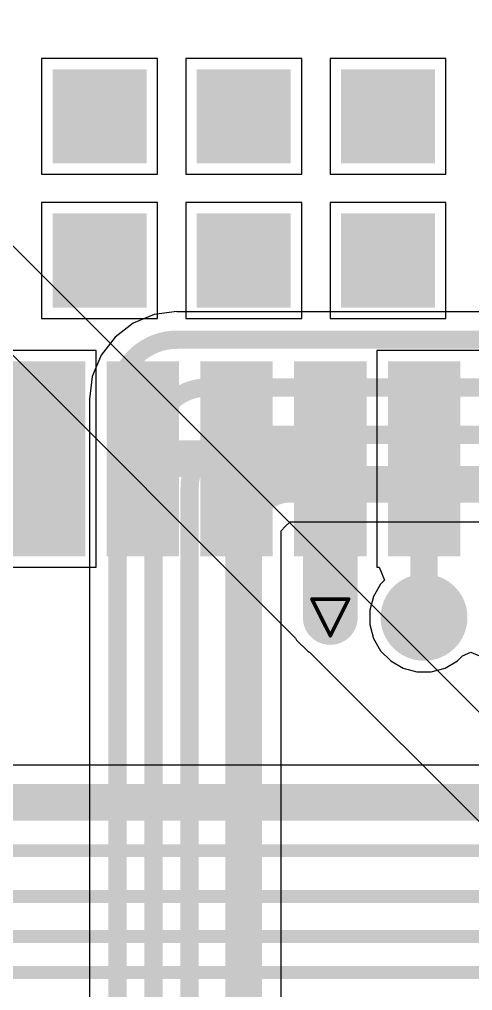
# Model space of a CAD drawing. Header units: inches. Extents: x 0 to 5359, y 0 to 5098.
# Drawn here: x 81.39 to 87.67, y 68.87 to 82.34 of the extents above; entities that cross this region are included whole.
import ezdxf

# ---------------------------------------------------------------- set-up
doc = ezdxf.new("R2010")
doc.units = ezdxf.units.IN
for name, color, linetype in [('Bottom Layer', 5, 'Continuous'), ('Drill Drawing', 1, 'Continuous'), ('Layer 1', 16, 'Continuous'), ('Layer 2', 76, 'Continuous'), ('Top Layer', 1, 'Continuous'), ('Top Paste', 8, 'Continuous'), ('Top Solder', 216, 'Continuous'), ('Via Holes', 16, 'Continuous')]:
    doc.layers.add(name, color=color, linetype=linetype)

# ---------------------------------------------------------------- blocks, each defined once
blk = doc.blocks.new('EC21EFA_512_STD_29')
at = {"layer": 'Top Layer'}
for points in [[(-17, 2.1), (-14.5, 2.1), (-14.5, 1.3), (-17, 1.3)], [(-13.55, 1.55), (-12.45, 1.55), (-12.45, 0.45), (-13.55, 0.45)], [(-11.55, 1.55), (-10.45, 1.55), (-10.45, 0.45), (-11.55, 0.45)], [(-17, 0.8), (-14.5, 0.8), (-14.5, 0), (-17, 0)], [(-17, -0.5), (-14.5, -0.5), (-14.5, -1.3), (-17, -1.3)], [(-13.55, -0.45), (-12.45, -0.45), (-12.45, -1.55), (-13.55, -1.55)], [(-11.55, -0.45), (-10.45, -0.45), (-10.45, -1.55), (-11.55, -1.55)], [(-17, -1.8), (-14.5, -1.8), (-14.5, -2.6), (-17, -2.6)], [(-13.55, -2.45), (-12.45, -2.45), (-12.45, -3.55), (-13.55, -3.55)], [(-11.55, -2.45), (-10.45, -2.45), (-10.45, -3.55), (-11.55, -3.55)], [(-17, -3.1), (-14.5, -3.1), (-14.5, -3.9), (-17, -3.9)]]:
    blk.add_hatch(color=1, dxfattribs=at).paths.add_polyline_path(points)
at = {"layer": 'Top Paste'}
for points in [[(-17, 2.1), (-14.5, 2.1), (-14.5, 1.3), (-17, 1.3)], [(-13.55, 1.55), (-12.45, 1.55), (-12.45, 0.45), (-13.55, 0.45)], [(-11.55, 1.55), (-10.45, 1.55), (-10.45, 0.45), (-11.55, 0.45)], [(-17, 0.8), (-14.5, 0.8), (-14.5, 0), (-17, 0)], [(-17, -0.5), (-14.5, -0.5), (-14.5, -1.3), (-17, -1.3)], [(-13.55, -0.45), (-12.45, -0.45), (-12.45, -1.55), (-13.55, -1.55)], [(-11.55, -0.45), (-10.45, -0.45), (-10.45, -1.55), (-11.55, -1.55)], [(-17, -1.8), (-14.5, -1.8), (-14.5, -2.6), (-17, -2.6)], [(-13.55, -2.45), (-12.45, -2.45), (-12.45, -3.55), (-13.55, -3.55)], [(-11.55, -2.45), (-10.45, -2.45), (-10.45, -3.55), (-11.55, -3.55)], [(-17, -3.1), (-14.5, -3.1), (-14.5, -3.9), (-17, -3.9)]]:
    blk.add_hatch(color=8, dxfattribs=at).paths.add_polyline_path(points)
at = {"layer": 'Top Solder'}
for points in [[(-17.102, 2.202), (-14.398, 2.202), (-14.398, 1.198), (-17.102, 1.198)], [(-13.652, 1.652), (-12.348, 1.652), (-12.348, 0.348), (-13.652, 0.348)], [(-11.652, 1.652), (-10.348, 1.652), (-10.348, 0.348), (-11.652, 0.348)], [(-17.102, 0.902), (-14.398, 0.902), (-14.398, -0.102), (-17.102, -0.102)], [(-17.102, -0.398), (-14.398, -0.398), (-14.398, -1.402), (-17.102, -1.402)], [(-13.652, -0.348), (-12.348, -0.348), (-12.348, -1.652), (-13.652, -1.652)], [(-11.652, -0.348), (-10.348, -0.348), (-10.348, -1.652), (-11.652, -1.652)], [(-17.102, -1.698), (-14.398, -1.698), (-14.398, -2.702), (-17.102, -2.702)], [(-13.652, -2.348), (-12.348, -2.348), (-12.348, -3.652), (-13.652, -3.652)], [(-11.652, -2.348), (-10.348, -2.348), (-10.348, -3.652), (-11.652, -3.652)], [(-17.102, -2.998), (-14.398, -2.998), (-14.398, -4.002), (-17.102, -4.002)]]:
    blk.add_hatch(color=216, dxfattribs=at).paths.add_polyline_path(points)

msp = doc.modelspace()

# ---------------------------------------------------------------- hatches: boundary and pattern name
at = {"layer": 'Bottom Layer'}
h = msp.add_hatch(color=5, dxfattribs=at)
edge = h.paths.add_edge_path()
edge.add_arc((85.7, 74.05), 0.3, 0, 360)
at = {"layer": 'Layer 1'}
h = msp.add_hatch(color=16, dxfattribs=at)
edge = h.paths.add_edge_path()
edge.add_arc((85.7, 74.05), 0.3, 0, 360)
at = {"layer": 'Layer 2'}
h = msp.add_hatch(color=76, dxfattribs=at)
edge = h.paths.add_edge_path()
edge.add_arc((85.7, 74.05), 0.3, 0, 360)
at = {"layer": 'Top Layer'}
h = msp.add_hatch(color=1, dxfattribs=at)
edge = h.paths.add_edge_path()
edge.add_arc((87, 74.05), 0.5, 0, 360)
h = msp.add_hatch(color=1, dxfattribs=at)
edge = h.paths.add_edge_path()
edge.add_arc((85.7, 74.05), 0.3, 0, 360)
at = {"layer": 'Top Paste'}
h = msp.add_hatch(color=8, dxfattribs=at)
edge = h.paths.add_edge_path()
edge.add_arc((87, 74.05), 0.5, 0, 360)
at = {"layer": 'Top Solder'}
h = msp.add_hatch(color=216, dxfattribs=at)
edge = h.paths.add_edge_path()
edge.add_arc((87, 74.05), 0.602, 0, 360)
at = {"layer": 'Via Holes'}
h = msp.add_hatch(color=7, dxfattribs=at)
edge = h.paths.add_edge_path()
edge.add_arc((85.7, 74.05), 0.15, 0, 360)

# ---------------------------------------------------------------- linework, layer by layer
at = {"layer": 'Bottom Layer'}
for p, q in [((83.573, 78.293), (83.259, 78.252)), ((83.573, 78.29), (83.573, 78.293)), ((94.375, 78.29), (83.573, 78.29)), ((82.966, 78.13), (82.714, 77.937)), ((83.259, 78.252), (82.966, 78.13)), ((82.714, 77.937), (82.521, 77.685)), ((82.521, 77.685), (82.399, 77.392)), ((82.399, 77.392), (82.358, 77.078)), ((82.358, 77.078), (82.361, 77.078)), ((82.361, 77.078), (82.361, 54.786)), ((85.017, 75.251), (85.077, 75.317)), ((85.077, 75.317), (85.143, 75.377)), ((85.143, 75.377), (90.26, 75.377)), ((85.017, 54.311), (85.017, 75.251))]:
    msp.add_line(p, q, dxfattribs=at)
for points in [[(82.749, 77.078, 0.254, 0.254, -0.414214), (83.573, 77.902, 0.254, 0.254, 0)], [(83.573, 77.902, 0.254, 0.254, 0), (94.375, 77.902, 0.254, 0.254, 0)], [(83.249, 76.489, 0.254, 0.254, -0.414214), (84, 77.24, 0.254, 0.254, 0)], [(84, 77.24, 0.254, 0.254, 0), (93.153, 77.24, 0.254, 0.254, 0)], [(82.749, 52.758, 0.254, 0.254, 0), (82.749, 77.078, 0.254, 0.254, 0)], [(83.749, 75.852, 0.254, 0.254, -0.414214), (84.478, 76.581, 0.254, 0.254, 0)], [(84.478, 76.581, 0.254, 0.254, 0), (91.937, 76.581, 0.254, 0.254, 0)], [(83.249, 52.758, 0.254, 0.254, 0), (83.249, 76.489, 0.254, 0.254, 0)], [(84.499, 75.263, 0.508, 0.508, -0.414214), (85.132, 75.895, 0.508, 0.508, 0)], [(85.132, 75.895, 0.508, 0.508, 0), (90.26, 75.895, 0.508, 0.508, 0)], [(83.749, 52.758, 0.254, 0.254, 0), (83.749, 75.852, 0.254, 0.254, 0)], [(84.499, 54.114, 0.508, 0.508, 0), (84.499, 75.263, 0.508, 0.508, 0)]]:
    msp.add_lwpolyline(points, format="xyseb", dxfattribs=at)
for points in [[(83.51, 77.902, 0.127, 0.127, 1), (83.637, 77.902, 0.127, 0.127, 1)], [(83.51, 77.902, 0.127, 0.127, 1), (83.637, 77.902, 0.127, 0.127, 1)], [(83.936, 77.24, 0.127, 0.127, 1), (84.063, 77.24, 0.127, 0.127, 1)], [(83.936, 77.24, 0.127, 0.127, 1), (84.063, 77.24, 0.127, 0.127, 1)], [(82.686, 77.078, 0.127, 0.127, 1), (82.813, 77.078, 0.127, 0.127, 1)], [(82.686, 77.078, 0.127, 0.127, 1), (82.813, 77.078, 0.127, 0.127, 1)], [(84.415, 76.581, 0.127, 0.127, 1), (84.542, 76.581, 0.127, 0.127, 1)], [(84.415, 76.581, 0.127, 0.127, 1), (84.542, 76.581, 0.127, 0.127, 1)], [(83.186, 76.489, 0.127, 0.127, 1), (83.313, 76.489, 0.127, 0.127, 1)], [(83.186, 76.489, 0.127, 0.127, 1), (83.313, 76.489, 0.127, 0.127, 1)], [(85.005, 75.895, 0.254, 0.254, 1), (85.259, 75.895, 0.254, 0.254, 1)], [(85.005, 75.895, 0.254, 0.254, 1), (85.259, 75.895, 0.254, 0.254, 1)], [(83.686, 75.852, 0.127, 0.127, 1), (83.813, 75.852, 0.127, 0.127, 1)], [(83.686, 75.852, 0.127, 0.127, 1), (83.813, 75.852, 0.127, 0.127, 1)], [(84.372, 75.263, 0.254, 0.254, 1), (84.626, 75.263, 0.254, 0.254, 1)], [(84.372, 75.263, 0.254, 0.254, 1), (84.626, 75.263, 0.254, 0.254, 1)]]:
    msp.add_lwpolyline(points, format="xyseb", close=True, dxfattribs=at)
at = {"layer": 'Drill Drawing'}
for points in [[(85.446, 74.304, 0.0508, 0.0508, 0), (85.954, 74.304, 0.0508, 0.0508, 0)], [(85.446, 74.304, 0.0508, 0.0508, 0), (85.7, 73.796, 0.0508, 0.0508, 0)], [(85.7, 73.796, 0.0508, 0.0508, 0), (85.954, 74.304, 0.0508, 0.0508, 0)]]:
    msp.add_lwpolyline(points, format="xyseb", dxfattribs=at)
for points in [[(85.433, 74.304, 0.0254, 0.0254, 1), (85.459, 74.304, 0.0254, 0.0254, 1)], [(85.433, 74.304, 0.0254, 0.0254, 1), (85.459, 74.304, 0.0254, 0.0254, 1)], [(85.941, 74.304, 0.0254, 0.0254, 1), (85.967, 74.304, 0.0254, 0.0254, 1)], [(85.941, 74.304, 0.0254, 0.0254, 1), (85.967, 74.304, 0.0254, 0.0254, 1)], [(85.687, 73.796, 0.0254, 0.0254, 1), (85.713, 73.796, 0.0254, 0.0254, 1)], [(85.687, 73.796, 0.0254, 0.0254, 1), (85.713, 73.796, 0.0254, 0.0254, 1)]]:
    msp.add_lwpolyline(points, format="xyseb", close=True, dxfattribs=at)
at = {"layer": 'Layer 2'}
for p, q in [((90.874, 69.624), (71.679, 88.82)), ((70.5, 88.482), (85.219, 73.763)), ((85.219, 73.763), (85.23, 73.736)), ((85.23, 73.736), (85.386, 73.58)), ((85.386, 73.58), (85.413, 73.569)), ((85.413, 73.569), (90.691, 68.292))]:
    msp.add_line(p, q, dxfattribs=at)
at = {"layer": 'Top Layer'}
for p, q in [((83.304, 81.804), (81.696, 81.804)), ((81.696, 81.804), (81.696, 80.196)), ((83.304, 80.196), (83.304, 81.804)), ((85.304, 81.804), (83.696, 81.804)), ((83.696, 81.804), (83.696, 80.196)), ((85.304, 80.196), (85.304, 81.804)), ((87.304, 81.804), (85.696, 81.804)), ((85.696, 81.804), (85.696, 80.196)), ((87.304, 80.196), (87.304, 81.804)), ((81.696, 80.196), (83.304, 80.196)), ((83.696, 80.196), (85.304, 80.196)), ((85.696, 80.196), (87.304, 80.196)), ((83.304, 79.804), (81.696, 79.804)), ((81.696, 79.804), (81.696, 78.196)), ((83.304, 78.196), (83.304, 79.804)), ((85.304, 79.804), (83.696, 79.804)), ((83.696, 79.804), (83.696, 78.196)), ((85.304, 78.196), (85.304, 79.804)), ((87.304, 79.804), (85.696, 79.804)), ((85.696, 79.804), (85.696, 78.196)), ((87.304, 78.196), (87.304, 79.804)), ((81.696, 78.196), (83.304, 78.196)), ((83.696, 78.196), (85.304, 78.196)), ((85.696, 78.196), (87.304, 78.196)), ((82.454, 77.754), (79.846, 77.754)), ((82.454, 74.746), (82.454, 77.754)), ((96.754, 77.754), (86.346, 77.754)), ((86.346, 77.754), (86.346, 74.746)), ((79.846, 74.746), (82.454, 74.746)), ((86.346, 74.746), (86.378, 74.746)), ((86.378, 74.746), (86.452, 74.568)), ((86.397, 74.513), (86.297, 74.341)), ((86.452, 74.568), (86.397, 74.513)), ((86.297, 74.341), (86.246, 74.149)), ((86.246, 74.149), (86.246, 73.951)), ((86.246, 73.951), (86.297, 73.759)), ((86.297, 73.759), (86.397, 73.587)), ((86.397, 73.587), (86.537, 73.447)), ((87.532, 73.516), (87.65, 73.567)), ((87.65, 73.567), (87.768, 73.516)), ((86.537, 73.447), (86.709, 73.347)), ((87.291, 73.347), (87.463, 73.447)), ((87.463, 73.447), (87.532, 73.516)), ((86.709, 73.347), (86.901, 73.296)), ((86.901, 73.296), (87.099, 73.296)), ((87.099, 73.296), (87.291, 73.347)), ((105.139, 72.002), (79.455, 72.002))]:
    msp.add_line(p, q, dxfattribs=at)
for points in [[(85.7, 74.05, 0.762, 0.762, 0), (85.7, 76.25, 0.762, 0.762, 0)], [(83.1, 76.25, 0.508, 0.508, 0), (84.4, 76.25, 0.508, 0.508, 0)], [(84.4, 76.25, 0.508, 0.508, 0), (85.7, 76.25, 0.508, 0.508, 0)], [(87, 74.05, 0.381, 0.381, 0), (87, 76.25, 0.381, 0.381, 0)], [(79.455, 71.484, 0.508, 0.508, 0), (105.139, 71.484, 0.508, 0.508, 0)], [(70.142, 70.815, 0.178, 0.178, 0), (105.258, 70.815, 0.178, 0.178, 0)], [(68.894, 70.18, 0.178, 0.178, 0), (105.399, 70.18, 0.178, 0.178, 0)], [(67.721, 69.624, 0.178, 0.178, 0), (103.934, 69.624, 0.178, 0.178, 0)], [(67.787, 69.124, 0.178, 0.178, 0), (102.554, 69.124, 0.178, 0.178, 0)]]:
    msp.add_lwpolyline(points, format="xyseb", dxfattribs=at)
for points in [[(85.509, 76.25, 0.381, 0.381, 1), (85.89, 76.25, 0.381, 0.381, 1)], [(82.973, 76.25, 0.254, 0.254, 1), (83.227, 76.25, 0.254, 0.254, 1)], [(84.273, 76.25, 0.254, 0.254, 1), (84.527, 76.25, 0.254, 0.254, 1)], [(84.273, 76.25, 0.254, 0.254, 1), (84.527, 76.25, 0.254, 0.254, 1)], [(85.573, 76.25, 0.254, 0.254, 1), (85.827, 76.25, 0.254, 0.254, 1)], [(86.905, 76.25, 0.191, 0.191, 1), (87.095, 76.25, 0.191, 0.191, 1)], [(85.509, 74.05, 0.381, 0.381, 1), (85.89, 74.05, 0.381, 0.381, 1)], [(86.905, 74.05, 0.191, 0.191, 1), (87.095, 74.05, 0.191, 0.191, 1)]]:
    msp.add_lwpolyline(points, format="xyseb", close=True, dxfattribs=at)

# ---------------------------------------------------------------- block references
at = {"rotation": 90}
msp.add_blockref('EC21EFA_512_STD_29', (83.5, 92), dxfattribs=at)

doc.saveas('drawing.dxf')
